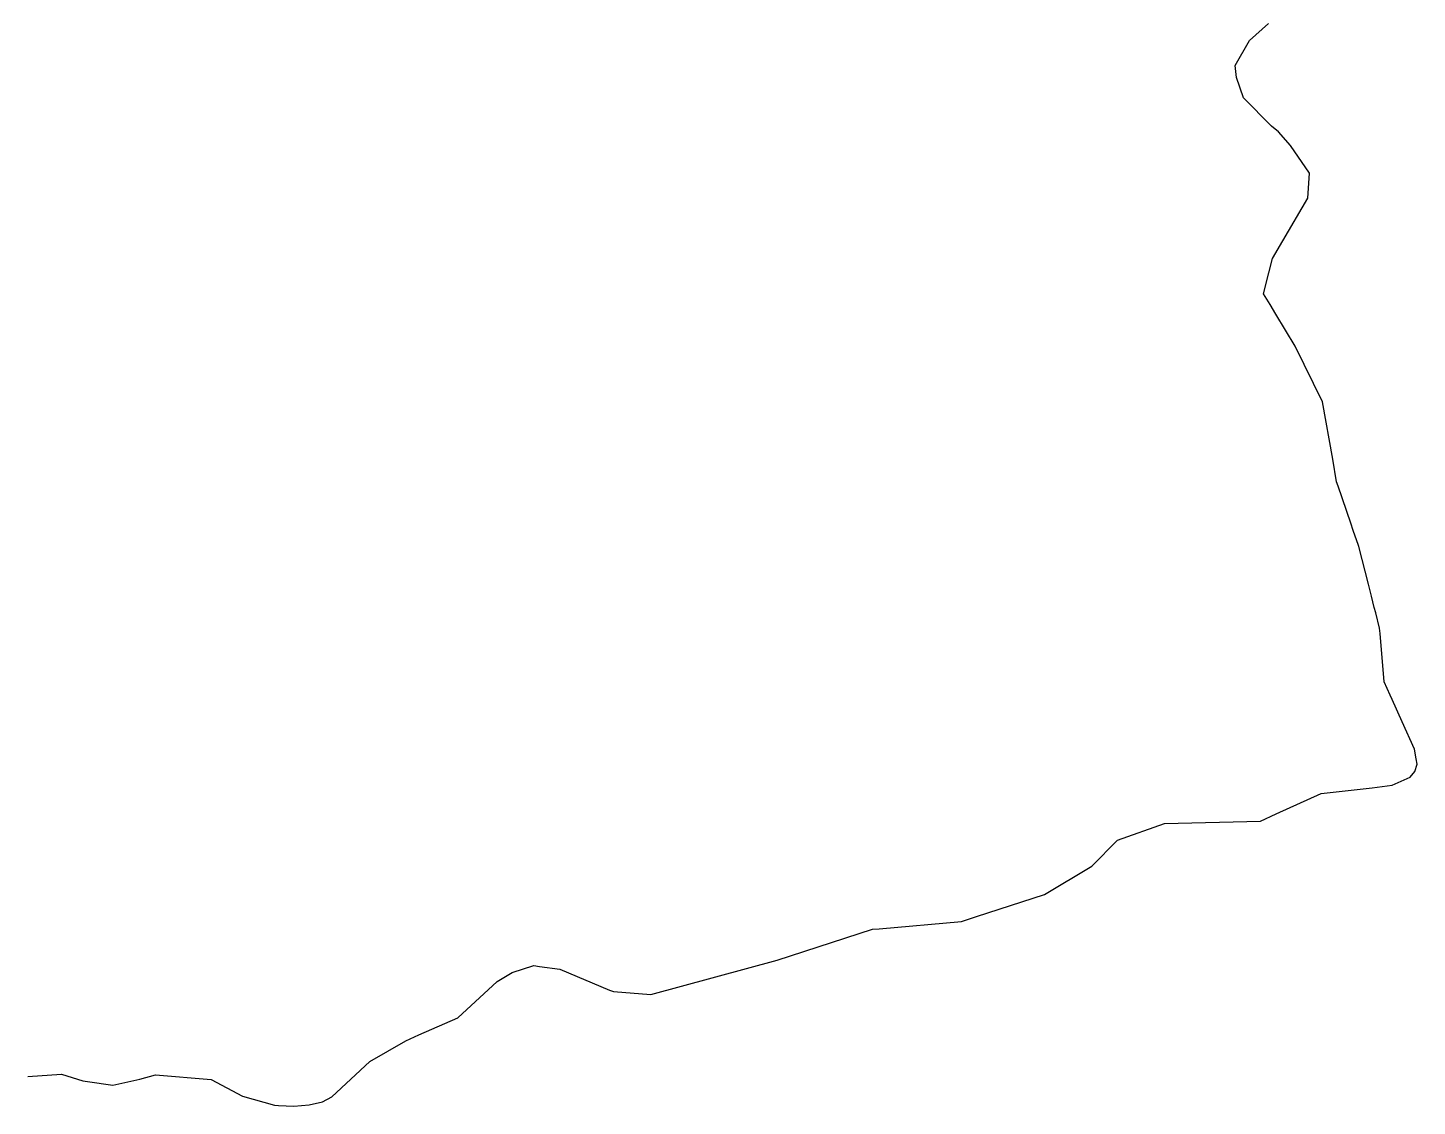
# Model space of a CAD drawing. Header units: metres. Extents: x 121.2 to 135.4, y 31 to 34.7.
# Drawn here: x 121.2334 to 121.4854, y 30.9577 to 31.1532 of the extents above; entities that cross this region are included whole.
import ezdxf

# ---------------------------------------------------------------- set-up
doc = ezdxf.new("R2010")
doc.units = ezdxf.units.M
doc.layers.add('DEFAULT', color=7, linetype='Continuous')

msp = doc.modelspace()

# ---------------------------------------------------------------- linework, layer by layer
at = {"layer": 'DEFAULT'}
msp.add_lwpolyline([(121.23345, 30.96307), (121.23956, 30.96346), (121.24342, 30.96228), (121.2443, 30.96215), (121.24887, 30.96147), (121.25375, 30.96255), (121.25658, 30.96339), (121.2667, 30.96253), (121.27237, 30.95949), (121.27818, 30.95787), (121.2789, 30.95783), (121.28169, 30.95768), (121.28447, 30.95792), (121.28687, 30.95847), (121.28856, 30.9594), (121.29544, 30.96578), (121.30197, 30.96954), (121.30437, 30.97059), (121.31139, 30.97367), (121.31854, 30.98029), (121.32124, 30.98194), (121.32517, 30.98317), (121.32624, 30.98302), (121.32991, 30.98251), (121.33894, 30.97874), (121.33964, 30.97845), (121.34642, 30.9779), (121.36934, 30.98416), (121.38662, 30.98976), (121.38778, 30.98986), (121.40275, 30.99118), (121.40544, 30.99206), (121.41778, 30.99608), (121.42635, 31.00118), (121.43104, 31.00593), (121.43955, 31.00891), (121.45692, 31.00938), (121.45981, 31.01068), (121.46795, 31.01434), (121.47722, 31.01542), (121.4808, 31.01589), (121.48408, 31.01734), (121.48494, 31.01836), (121.48536, 31.0197), (121.48518, 31.02066), (121.48487, 31.02238), (121.48264, 31.02734), (121.4808, 31.03142), (121.48045, 31.03221), (121.47935, 31.03464), (121.47862, 31.04339), (121.47854, 31.04433), (121.47783, 31.0471), (121.47758, 31.04809), (121.47705, 31.05016), (121.4765, 31.05233), (121.47477, 31.05914), (121.47471, 31.0593), (121.47377, 31.06204), (121.47331, 31.06339), (121.47102, 31.07009), (121.47075, 31.07086), (121.47003, 31.07497), (121.4682, 31.08538), (121.46322, 31.09549), (121.45971, 31.10127), (121.45867, 31.10299), (121.45748, 31.10496), (121.45846, 31.10877), (121.45912, 31.11134), (121.46101, 31.11457), (121.46551, 31.12228), (121.46584, 31.12684), (121.4624, 31.13182), (121.46018, 31.13429), (121.45891, 31.13537), (121.45388, 31.14051), (121.4526, 31.14418), (121.45238, 31.14633), (121.45494, 31.15089), (121.45839, 31.15393)], dxfattribs=at)

doc.saveas('drawing.dxf')
